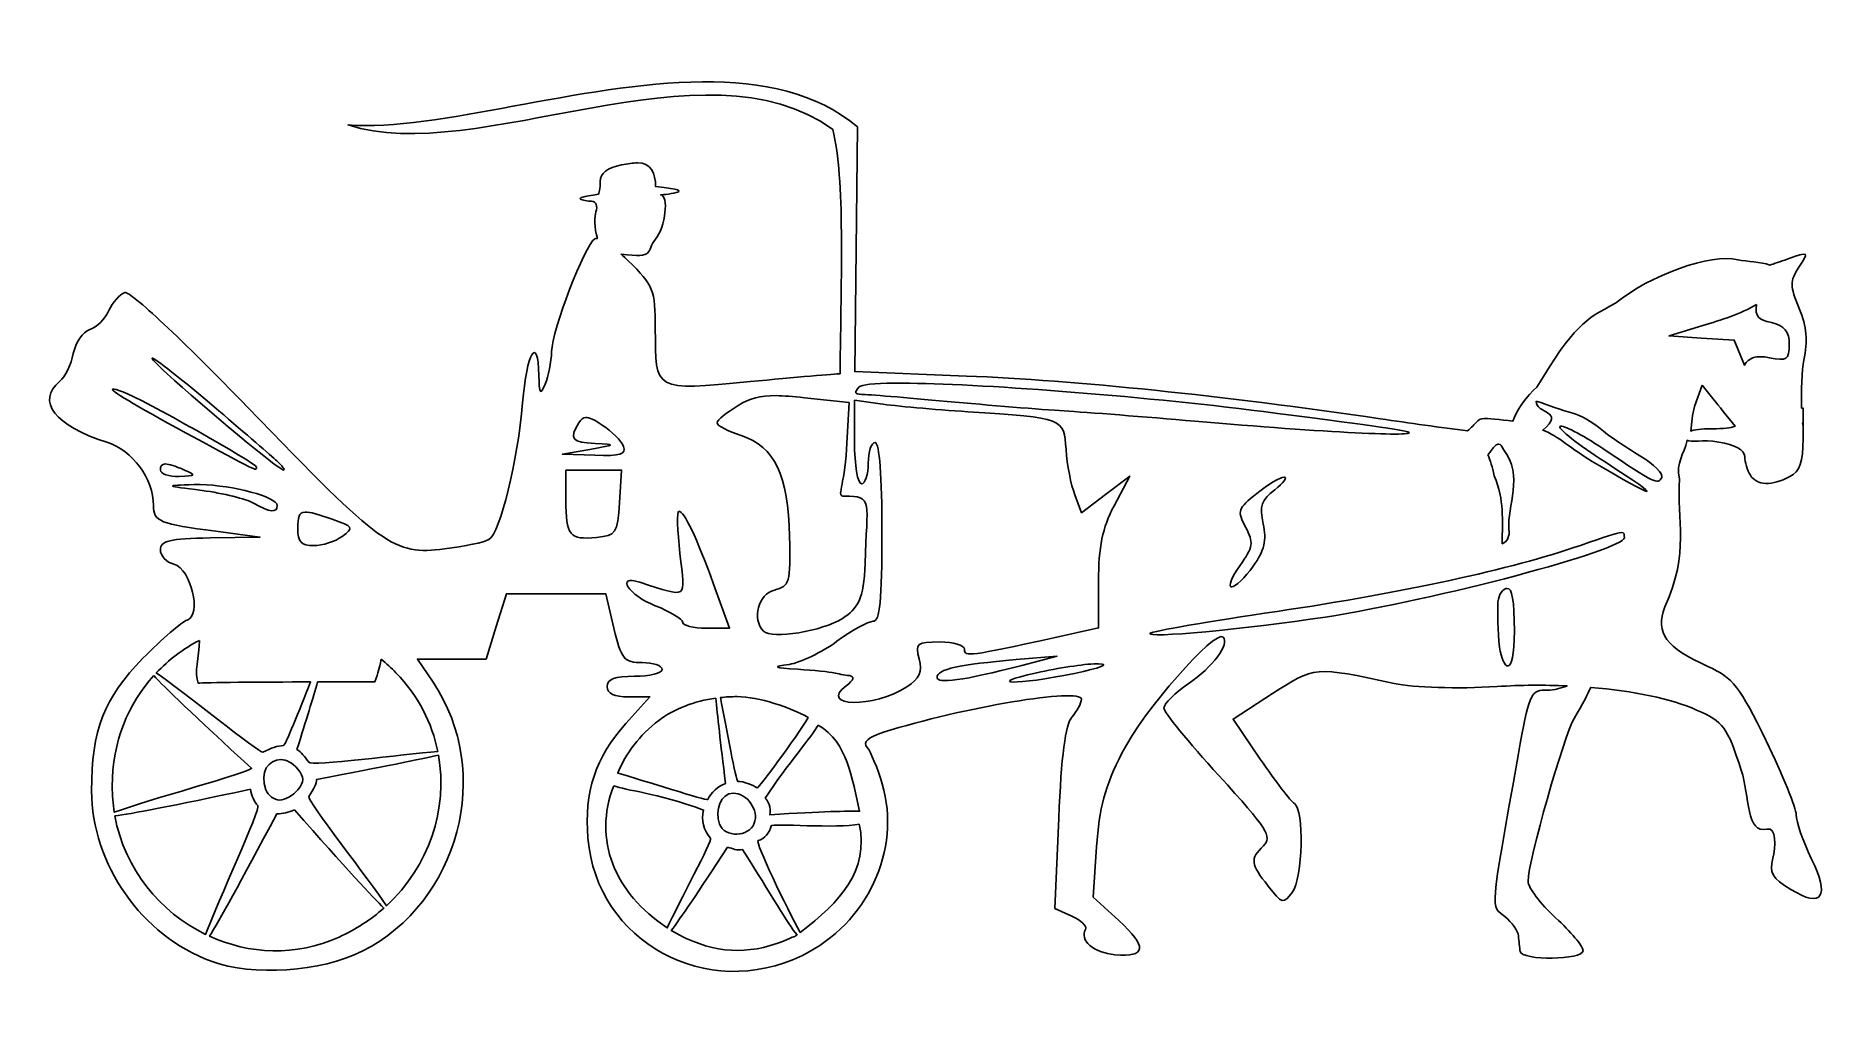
# Model space of a CAD drawing. Header units: centimetres. Extents: x -28.9 to 18.9, y -12.9 to 12.8.
import ezdxf

# ---------------------------------------------------------------- set-up
doc = ezdxf.new("R2010")
doc.units = ezdxf.units.CM
doc.header["$MEASUREMENT"] = 0
doc.layers.add('Layer 1', color=7, linetype='Continuous')

msp = doc.modelspace()

# ---------------------------------------------------------------- linework, layer by layer
at = {"layer": 'Layer 1'}
for points, knots in [([(-11.13256, 11.53353), (-14.38121, 11.5085), (-18.18414, 10.20847), (-20.55999, 10.38719), (-20.55999, 10.38719), (-17.15085, 9.26007), (-11.06567, 12.75612), (-7.66294, 10.27016), (-7.66294, 10.27016), (-7.32923, 8.91906), (-7.44902, 6.41624), (-7.46612, 3.76977), (-7.46612, 3.76977), (-7.57604, 3.76977), (-8.6556, 3.67569), (-9.86387, 3.56098), (-9.86387, 3.56098), (-12.42604, 3.31773), (-12.38105, 3.29377), (-12.3853, 4.96798), (-12.3853, 4.96798), (-12.38794, 6.01149), (-12.42874, 6.11244), (-13.10343, 6.77128), (-13.10343, 6.77128), (-13.16774, 6.83408), (-13.23152, 6.89263), (-13.29493, 6.94815), (-13.29493, 6.94815), (-12.35862, 6.8375), (-12.65631, 7.01391), (-12.37865, 7.34844), (-12.37865, 7.34844), (-12.11641, 7.66441), (-12.01789, 8.52537), (-12.24433, 8.52537), (-12.24433, 8.52537), (-12.3231, 8.52537), (-11.01814, 8.61476), (-12.37789, 8.74951), (-12.37789, 8.74951), (-12.37789, 9.10476), (-12.50847, 9.38433), (-12.85607, 9.37915), (-12.85607, 9.37915), (-12.97194, 9.37742), (-13.11418, 9.35862), (-13.28429, 9.32462), (-13.28429, 9.32462), (-13.66561, 9.24836), (-13.85081, 9.10329), (-13.85081, 8.88311), (-13.85081, 8.88311), (-13.85081, 8.70288), (-13.88727, 8.54484), (-13.89825, 8.54345), (-13.89825, 8.54345), (-14.75343, 8.43521), (-14.254, 8.36743), (-14.08487, 8.35648), (-14.08487, 8.35648), (-13.96228, 8.34854), (-13.90886, 8.22266), (-13.96518, 8.07588), (-13.96518, 8.07588), (-14.00359, 7.9758), (-14.01407, 7.63783), (-13.92528, 7.36307), (-13.92528, 7.36307), (-13.95624, 7.3696), (-13.98098, 7.36904), (-13.9971, 7.35908), (-13.9971, 7.35908), (-14.26582, 7.193), (-15.13003, 4.93748), (-15.14478, 4.36289), (-15.14478, 4.36289), (-15.15185, 4.08732), (-15.22722, 3.697), (-15.31367, 3.49582), (-15.31367, 3.49582), (-15.44539, 3.18928), (-15.47311, 3.22643), (-15.48389, 3.72455), (-15.48389, 3.72455), (-15.50788, 4.83393), (-15.809, 4.32587), (-15.91743, 2.99313), (-15.91743, 2.99313), (-16.04157, 1.46732), (-16.51669, -0.45774), (-16.81376, -0.6414), (-16.81376, -0.6414), (-16.92536, -0.71038), (-17.45824, -0.82273), (-17.99734, -0.89009), (-17.99734, -0.89009), (-19.34725, -1.05875), (-19.63811, -0.84859), (-23.23835, 2.88275), (-23.23835, 2.88275), (-24.9544, 4.66129), (-26.35902, 5.97298), (-26.49918, 5.92814), (-26.49918, 5.92814), (-26.6346, 5.88488), (-26.82637, 5.66881), (-26.92607, 5.44806), (-26.92607, 5.44806), (-27.02576, 5.22732), (-27.25567, 5.00018), (-27.43674, 4.94271), (-27.43674, 4.94271), (-27.6178, 4.88524), (-27.81332, 4.59978), (-27.8716, 4.30837), (-27.8716, 4.30837), (-27.92989, 4.01693), (-28.0919, 3.6841), (-28.23067, 3.56896), (-28.23067, 3.56896), (-28.86792, 3.04009), (-28.36543, 2.3877), (-26.98192, 1.94918), (-26.98192, 1.94918), (-26.29036, 1.73001), (-25.73983, 0.98255), (-25.73982, 0.26158), (-25.73982, 0.26158), (-25.73982, -0.15793), (-25.57008, -0.2276), (-24.07882, -0.42064), (-24.07882, -0.42064), (-24.07882, -0.42064), (-22.90455, -0.57358), (-22.90455, -0.57358), (-22.90455, -0.57358), (-22.90455, -0.57358), (-24.23043, -0.59618), (-24.23043, -0.59618), (-24.23043, -0.59618), (-25.31208, -0.6151), (-25.5563, -0.67361), (-25.5563, -0.91136), (-25.5563, -0.91136), (-25.5563, -1.07167), (-25.39329, -1.24506), (-25.19458, -1.29703), (-25.19458, -1.29703), (-24.73707, -1.41667), (-24.44333, -2.65995), (-24.8435, -2.78249), (-24.8435, -2.78249), (-24.98421, -2.82559), (-25.5127, -3.28342), (-26.01777, -3.7985), (-26.01777, -3.7985), (-27.06111, -4.86267), (-27.38487, -5.69968), (-27.38487, -7.32664), (-27.38487, -7.32664), (-27.38487, -9.2705), (-26.04378, -11.18098), (-24.20516, -11.85617), (-24.20516, -11.85617), (-23.09491, -12.26388), (-21.28505, -12.1435), (-20.18364, -11.58887), (-20.18364, -11.58887), (-17.60162, -10.28865), (-16.68557, -6.81179), (-18.29922, -4.43684), (-18.29922, -4.43684), (-18.29922, -4.43684), (-18.7168, -3.81978), (-18.7168, -3.81978), (-18.7168, -3.81978), (-18.7168, -3.81978), (-17.80318, -3.81978), (-17.80318, -3.81978), (-17.80318, -3.81978), (-17.80318, -3.81978), (-16.88956, -3.81978), (-16.88956, -3.81978), (-16.88956, -3.81978), (-16.88956, -3.81978), (-16.61827, -2.95138), (-16.61827, -2.95138), (-16.61827, -2.95138), (-16.61827, -2.95138), (-16.34698, -2.08298), (-16.34698, -2.08298), (-16.34698, -2.08298), (-16.34698, -2.08298), (-15.02641, -2.08298), (-15.02641, -2.08298), (-15.02641, -2.08298), (-15.02641, -2.08298), (-13.70453, -2.08298), (-13.70453, -2.08298), (-13.70453, -2.08298), (-13.70453, -2.08298), (-13.4851, -2.9966), (-13.4851, -2.9966), (-13.4851, -2.9966), (-13.28437, -3.83334), (-13.22041, -3.91154), (-12.73506, -3.91154), (-12.73506, -3.91154), (-12.44331, -3.91154), (-12.20444, -3.99447), (-12.20444, -4.09507), (-12.20444, -4.09507), (-12.20444, -4.19565), (-12.53483, -4.27732), (-12.9372, -4.27726), (-12.9372, -4.27726), (-13.46556, -4.27726), (-13.66862, -4.35301), (-13.66862, -4.55121), (-13.66862, -4.55121), (-13.66862, -4.73639), (-13.48282, -4.82649), (-13.09811, -4.82649), (-13.09811, -4.82649), (-13.09811, -4.82649), (-12.52892, -4.82649), (-12.52892, -4.82649), (-12.52892, -4.82649), (-12.52892, -4.82649), (-13.16726, -5.53398), (-13.16726, -5.53398), (-13.16726, -5.53398), (-13.9762, -6.42938), (-14.28059, -7.34714), (-14.17796, -8.5847), (-14.17796, -8.5847), (-13.94954, -11.33913), (-11.01037, -12.94271), (-8.46884, -11.69925), (-8.46884, -11.69925), (-6.74384, -10.85528), (-5.82879, -8.88896), (-6.3477, -7.14046), (-6.3477, -7.14046), (-6.4716, -6.72296), (-6.65054, -6.28609), (-6.74533, -6.16966), (-6.74533, -6.16966), (-6.86606, -6.02138), (-6.73669, -5.90042), (-6.31446, -5.76671), (-6.31446, -5.76671), (-4.20112, -5.09774), (-1.04818, -4.57229), (-1.04818, -4.88899), (-1.04818, -4.88899), (-1.04818, -4.98963), (-1.1617, -5.20229), (-1.29953, -5.3611), (-1.29953, -5.3611), (-1.47135, -5.55908), (-1.58145, -6.40414), (-1.65061, -8.05009), (-1.65061, -8.05009), (-1.65061, -8.05009), (-1.75168, -10.4505), (-1.75168, -10.4505), (-1.75168, -10.4505), (-1.75168, -10.4505), (-1.2982, -10.65663), (-1.2982, -10.65663), (-1.2982, -10.65663), (-1.04893, -10.77021), (-0.88581, -10.92921), (-0.93514, -11.00905), (-0.93514, -11.00905), (-1.11192, -11.29508), (-0.7167, -11.63533), (-0.15318, -11.68329), (-0.15318, -11.68329), (0.68579, -11.75468), (0.71641, -11.4776), (-0.05211, -10.77366), (-0.05211, -10.77366), (-0.05211, -10.77366), (-0.73168, -10.14995), (-0.73168, -10.14995), (-0.73168, -10.14995), (-0.73168, -10.14995), (-0.6439, -8.81476), (-0.6439, -8.81476), (-0.6439, -8.81476), (-0.57623, -7.78525), (-0.41975, -7.20875), (0.03832, -6.30531), (0.03832, -6.30531), (0.59429, -5.20877), (2.50948, -3.01953), (2.72465, -3.23464), (2.72465, -3.23464), (2.90706, -3.41705), (2.44687, -4.0333), (1.79773, -4.47541), (1.79773, -4.47541), (1.44097, -4.71839), (1.14812, -5.00674), (1.14743, -5.1164), (1.14743, -5.1164), (1.14674, -5.22607), (1.80417, -6.03619), (2.60763, -6.91571), (2.60763, -6.91571), (3.90055, -8.33115), (4.03727, -8.54609), (3.79653, -8.78684), (3.79653, -8.78684), (3.43826, -9.14511), (3.45112, -9.25663), (3.92153, -9.85472), (3.92153, -9.85472), (4.29652, -10.33144), (4.33178, -10.34002), (4.5612, -10.02627), (4.5612, -10.02627), (4.84461, -9.63868), (4.89059, -7.82704), (4.62104, -7.66044), (4.62104, -7.66044), (4.51996, -7.59797), (4.11176, -7.06773), (3.71407, -6.48218), (3.71407, -6.48218), (3.71407, -6.48218), (2.99063, -5.41695), (2.99063, -5.41695), (2.99063, -5.41695), (2.99063, -5.41695), (4.03457, -4.73872), (4.03457, -4.73872), (4.03457, -4.73872), (5.15213, -4.01229), (5.15974, -4.01159), (7.2728, -4.46477), (7.2728, -4.46477), (7.80936, -4.57984), (8.9432, -4.61469), (10.01631, -4.54855), (10.01631, -4.54855), (10.64428, -4.50989), (11.273, -4.50588), (11.8768, -4.53259), (11.8768, -4.53259), (11.71079, -4.59568), (11.53314, -4.64662), (11.3648, -4.64563), (11.3648, -4.64563), (11.33589, -4.64546), (11.30803, -4.64492), (11.28235, -4.64563), (11.28235, -4.64563), (10.89702, -4.65622), (10.85559, -4.80707), (10.58417, -6.33456), (10.58417, -6.33456), (9.81066, -10.68774), (9.84026, -10.34885), (10.21978, -10.66461), (10.21978, -10.66461), (10.41023, -10.82307), (10.57411, -11.05619), (10.58417, -11.18193), (10.58417, -11.18193), (10.59423, -11.30767), (10.61429, -11.49226), (10.62938, -11.59286), (10.62938, -11.59286), (10.66768, -11.84816), (12.30236, -11.82736), (12.30236, -11.57158), (12.30236, -11.57158), (12.30236, -11.45936), (11.9733, -11.06699), (11.57093, -10.69919), (11.57093, -10.69919), (11.16856, -10.33139), (10.8395, -9.89591), (10.8395, -9.73104), (10.8395, -9.73104), (10.8395, -9.17775), (11.79973, -5.84601), (12.06431, -5.39701), (12.06431, -5.39701), (12.2955, -5.00463), (12.43455, -4.74294), (12.50582, -4.57249), (12.50582, -4.57249), (13.64153, -4.66678), (14.64696, -4.87493), (15.32514, -5.17492), (15.32514, -5.17492), (16.04239, -5.49219), (16.1312, -5.61163), (16.51138, -6.77209), (16.51138, -6.77209), (16.7374, -7.46197), (16.64224, -8.49033), (17.19494, -8.34), (17.19494, -8.34), (17.44938, -8.2708), (17.42476, -8.82229), (17.35053, -9.11797), (17.35053, -9.11797), (17.25317, -9.50588), (17.33176, -9.64288), (17.82662, -9.94382), (17.82662, -9.94382), (18.6728, -10.45841), (18.87625, -10.15199), (18.37453, -9.1193), (18.37453, -9.1193), (18.15328, -8.6639), (17.97291, -8.14297), (17.97291, -7.96232), (17.97291, -7.96232), (17.97291, -7.78168), (17.61384, -6.89718), (17.17499, -5.99544), (17.17499, -5.99544), (16.46808, -4.54303), (16.29127, -4.3168), (15.62569, -4.0166), (15.62569, -4.0166), (14.4922, -3.50547), (14.22843, -3.1422), (14.47669, -2.43007), (14.47669, -2.43007), (15.1506, -0.97788), (14.79044, -0.1263), (14.86634, 0.9704), (14.86634, 0.9704), (14.76688, 1.43282), (14.98586, 1.60298), (15.07114, 2.00105), (15.07114, 2.00105), (15.1517, 1.93762), (15.48897, 2.02376), (15.91294, 1.9545), (15.91294, 1.9545), (16.34425, 1.88409), (16.60277, 1.74132), (16.60581, 1.5715), (16.60581, 1.5715), (16.60847, 1.42258), (16.6747, 1.19854), (16.75342, 1.0728), (16.75342, 1.0728), (16.92752, 0.7947), (17.32715, 0.77912), (17.80136, 1.0329), (17.80136, 1.0329), (18.07002, 1.17669), (18.1551, 1.41813), (18.1551, 2.03828), (18.1551, 2.03828), (18.1551, 2.03828), (18.1551, 2.39735), (18.1551, 2.39735), (18.1551, 2.39735), (18.14921, 2.40561), (18.14398, 2.42847), (18.13914, 2.46251), (18.13914, 2.46251), (18.14614, 2.44614), (18.15134, 2.43224), (18.1551, 2.42128), (18.1551, 2.42128), (18.1551, 2.42128), (18.1551, 2.85482), (18.1551, 2.85482), (18.1551, 2.85482), (18.1551, 2.85482), (18.1152, 2.85482), (18.1152, 2.85482), (18.1152, 2.85482), (18.10478, 3.28112), (18.11997, 3.8837), (18.17505, 4.12883), (18.17505, 4.12883), (18.29159, 4.64752), (18.25791, 5.01491), (18.05137, 5.50923), (18.05137, 5.50923), (17.80027, 6.11019), (17.79992, 6.22813), (18.04605, 6.60371), (18.04605, 6.60371), (18.32078, 7.023), (18.32008, 7.02297), (17.73619, 6.81782), (17.73619, 6.81782), (17.54891, 6.75203), (17.38383, 6.6956), (17.26941, 6.65691), (17.26941, 6.65691), (17.04138, 6.76063), (16.66384, 6.74221), (16.42095, 6.8032), (16.42095, 6.8032), (15.71587, 6.98016), (14.06232, 6.39248), (13.1681, 5.64621), (13.1681, 5.64621), (12.33777, 5.21194), (12.05557, 5.03534), (11.0709, 3.41203), (11.0709, 3.41203), (10.81502, 3.20805), (10.51378, 2.77227), (10.43389, 2.51304), (10.43389, 2.51304), (10.1233, 2.5452), (9.70731, 2.58246), (9.67188, 2.58087), (9.67188, 2.58087), (9.58095, 2.57677), (9.50025, 2.54131), (9.46309, 2.48113), (9.46309, 2.48113), (9.43237, 2.43143), (9.31025, 2.33342), (9.2277, 2.24973), (9.2277, 2.24973), (8.54141, 2.33979), (7.66209, 2.46175), (6.90708, 2.57289), (6.90708, 2.57289), (2.72546, 3.18846), (-1.23969, 3.59729), (-4.10821, 3.70992), (-4.10821, 3.70992), (-4.10821, 3.70992), (-7.07647, 3.82695), (-7.07647, 3.82695), (-7.07647, 3.82695), (-7.07647, 3.82695), (-7.00067, 10.33665), (-7.00067, 10.33665), (-7.00067, 10.33665), (-8.09207, 11.25365), (-9.54602, 11.54576), (-11.13256, 11.53353)], [0, 0, 0, 0, 0.00719424, 0.00719424, 0.00719424, 0.00719424, 0.01438849, 0.01438849, 0.01438849, 0.01438849, 0.02158273, 0.02158273, 0.02158273, 0.02158273, 0.02877698, 0.02877698, 0.02877698, 0.02877698, 0.03597122, 0.03597122, 0.03597122, 0.03597122, 0.04316547, 0.04316547, 0.04316547, 0.04316547, 0.05035971, 0.05035971, 0.05035971, 0.05035971, 0.05755396, 0.05755396, 0.05755396, 0.05755396, 0.0647482, 0.0647482, 0.0647482, 0.0647482, 0.07194245, 0.07194245, 0.07194245, 0.07194245, 0.07913669, 0.07913669, 0.07913669, 0.07913669, 0.08633094, 0.08633094, 0.08633094, 0.08633094, 0.09352518, 0.09352518, 0.09352518, 0.09352518, 0.10071942, 0.10071942, 0.10071942, 0.10071942, 0.10791367, 0.10791367, 0.10791367, 0.10791367, 0.11510791, 0.11510791, 0.11510791, 0.11510791, 0.12230216, 0.12230216, 0.12230216, 0.12230216, 0.1294964, 0.1294964, 0.1294964, 0.1294964, 0.13669065, 0.13669065, 0.13669065, 0.13669065, 0.14388489, 0.14388489, 0.14388489, 0.14388489, 0.15107914, 0.15107914, 0.15107914, 0.15107914, 0.15827338, 0.15827338, 0.15827338, 0.15827338, 0.16546763, 0.16546763, 0.16546763, 0.16546763, 0.17266187, 0.17266187, 0.17266187, 0.17266187, 0.17985612, 0.17985612, 0.17985612, 0.17985612, 0.18705036, 0.18705036, 0.18705036, 0.18705036, 0.1942446, 0.1942446, 0.1942446, 0.1942446, 0.20143885, 0.20143885, 0.20143885, 0.20143885, 0.20863309, 0.20863309, 0.20863309, 0.20863309, 0.21582734, 0.21582734, 0.21582734, 0.21582734, 0.22302158, 0.22302158, 0.22302158, 0.22302158, 0.23021583, 0.23021583, 0.23021583, 0.23021583, 0.23741007, 0.23741007, 0.23741007, 0.23741007, 0.24460432, 0.24460432, 0.24460432, 0.24460432, 0.25179856, 0.25179856, 0.25179856, 0.25179856, 0.25899281, 0.25899281, 0.25899281, 0.25899281, 0.26618705, 0.26618705, 0.26618705, 0.26618705, 0.27338129, 0.27338129, 0.27338129, 0.27338129, 0.28057554, 0.28057554, 0.28057554, 0.28057554, 0.28776978, 0.28776978, 0.28776978, 0.28776978, 0.29496403, 0.29496403, 0.29496403, 0.29496403, 0.30215827, 0.30215827, 0.30215827, 0.30215827, 0.30935252, 0.30935252, 0.30935252, 0.30935252, 0.31654676, 0.31654676, 0.31654676, 0.31654676, 0.32374101, 0.32374101, 0.32374101, 0.32374101, 0.33093525, 0.33093525, 0.33093525, 0.33093525, 0.3381295, 0.3381295, 0.3381295, 0.3381295, 0.34532374, 0.34532374, 0.34532374, 0.34532374, 0.35251799, 0.35251799, 0.35251799, 0.35251799, 0.35971223, 0.35971223, 0.35971223, 0.35971223, 0.36690647, 0.36690647, 0.36690647, 0.36690647, 0.37410072, 0.37410072, 0.37410072, 0.37410072, 0.38129496, 0.38129496, 0.38129496, 0.38129496, 0.38848921, 0.38848921, 0.38848921, 0.38848921, 0.39568345, 0.39568345, 0.39568345, 0.39568345, 0.4028777, 0.4028777, 0.4028777, 0.4028777, 0.41007194, 0.41007194, 0.41007194, 0.41007194, 0.41726619, 0.41726619, 0.41726619, 0.41726619, 0.42446043, 0.42446043, 0.42446043, 0.42446043, 0.43165468, 0.43165468, 0.43165468, 0.43165468, 0.43884892, 0.43884892, 0.43884892, 0.43884892, 0.44604317, 0.44604317, 0.44604317, 0.44604317, 0.45323741, 0.45323741, 0.45323741, 0.45323741, 0.46043165, 0.46043165, 0.46043165, 0.46043165, 0.4676259, 0.4676259, 0.4676259, 0.4676259, 0.47482014, 0.47482014, 0.47482014, 0.47482014, 0.48201439, 0.48201439, 0.48201439, 0.48201439, 0.48920863, 0.48920863, 0.48920863, 0.48920863, 0.49640288, 0.49640288, 0.49640288, 0.49640288, 0.50359712, 0.50359712, 0.50359712, 0.50359712, 0.51079137, 0.51079137, 0.51079137, 0.51079137, 0.51798561, 0.51798561, 0.51798561, 0.51798561, 0.52517986, 0.52517986, 0.52517986, 0.52517986, 0.5323741, 0.5323741, 0.5323741, 0.5323741, 0.53956835, 0.53956835, 0.53956835, 0.53956835, 0.54676259, 0.54676259, 0.54676259, 0.54676259, 0.55395683, 0.55395683, 0.55395683, 0.55395683, 0.56115108, 0.56115108, 0.56115108, 0.56115108, 0.56834532, 0.56834532, 0.56834532, 0.56834532, 0.57553957, 0.57553957, 0.57553957, 0.57553957, 0.58273381, 0.58273381, 0.58273381, 0.58273381, 0.58992806, 0.58992806, 0.58992806, 0.58992806, 0.5971223, 0.5971223, 0.5971223, 0.5971223, 0.60431655, 0.60431655, 0.60431655, 0.60431655, 0.61151079, 0.61151079, 0.61151079, 0.61151079, 0.61870504, 0.61870504, 0.61870504, 0.61870504, 0.62589928, 0.62589928, 0.62589928, 0.62589928, 0.63309353, 0.63309353, 0.63309353, 0.63309353, 0.64028777, 0.64028777, 0.64028777, 0.64028777, 0.64748201, 0.64748201, 0.64748201, 0.64748201, 0.65467626, 0.65467626, 0.65467626, 0.65467626, 0.6618705, 0.6618705, 0.6618705, 0.6618705, 0.66906475, 0.66906475, 0.66906475, 0.66906475, 0.67625899, 0.67625899, 0.67625899, 0.67625899, 0.68345324, 0.68345324, 0.68345324, 0.68345324, 0.69064748, 0.69064748, 0.69064748, 0.69064748, 0.69784173, 0.69784173, 0.69784173, 0.69784173, 0.70503597, 0.70503597, 0.70503597, 0.70503597, 0.71223022, 0.71223022, 0.71223022, 0.71223022, 0.71942446, 0.71942446, 0.71942446, 0.71942446, 0.72661871, 0.72661871, 0.72661871, 0.72661871, 0.73381295, 0.73381295, 0.73381295, 0.73381295, 0.74100719, 0.74100719, 0.74100719, 0.74100719, 0.74820144, 0.74820144, 0.74820144, 0.74820144, 0.75539568, 0.75539568, 0.75539568, 0.75539568, 0.76258993, 0.76258993, 0.76258993, 0.76258993, 0.76978417, 0.76978417, 0.76978417, 0.76978417, 0.77697842, 0.77697842, 0.77697842, 0.77697842, 0.78417266, 0.78417266, 0.78417266, 0.78417266, 0.79136691, 0.79136691, 0.79136691, 0.79136691, 0.79856115, 0.79856115, 0.79856115, 0.79856115, 0.8057554, 0.8057554, 0.8057554, 0.8057554, 0.81294964, 0.81294964, 0.81294964, 0.81294964, 0.82014388, 0.82014388, 0.82014388, 0.82014388, 0.82733813, 0.82733813, 0.82733813, 0.82733813, 0.83453237, 0.83453237, 0.83453237, 0.83453237, 0.84172662, 0.84172662, 0.84172662, 0.84172662, 0.84892086, 0.84892086, 0.84892086, 0.84892086, 0.85611511, 0.85611511, 0.85611511, 0.85611511, 0.86330935, 0.86330935, 0.86330935, 0.86330935, 0.8705036, 0.8705036, 0.8705036, 0.8705036, 0.87769784, 0.87769784, 0.87769784, 0.87769784, 0.88489209, 0.88489209, 0.88489209, 0.88489209, 0.89208633, 0.89208633, 0.89208633, 0.89208633, 0.89928058, 0.89928058, 0.89928058, 0.89928058, 0.90647482, 0.90647482, 0.90647482, 0.90647482, 0.91366906, 0.91366906, 0.91366906, 0.91366906, 0.92086331, 0.92086331, 0.92086331, 0.92086331, 0.92805755, 0.92805755, 0.92805755, 0.92805755, 0.9352518, 0.9352518, 0.9352518, 0.9352518, 0.94244604, 0.94244604, 0.94244604, 0.94244604, 0.94964029, 0.94964029, 0.94964029, 0.94964029, 0.95683453, 0.95683453, 0.95683453, 0.95683453, 0.96402878, 0.96402878, 0.96402878, 0.96402878, 0.97122302, 0.97122302, 0.97122302, 0.97122302, 0.97841727, 0.97841727, 0.97841727, 0.97841727, 0.98561151, 0.98561151, 0.98561151, 0.98561151, 1, 1, 1, 1]), ([(16.913, 5.61164), (16.87609, 5.27715), (16.9649, 5.21768), (17.3133, 5.13022), (17.3133, 5.13022), (17.66834, 5.04111), (17.78938, 4.89373), (17.78939, 4.5504), (17.78939, 4.5504), (17.78939, 4.13971), (17.73226, 4.10168), (17.25744, 4.19666), (17.25744, 4.19666), (16.91494, 4.26515), (16.70477, 4.20683), (16.59783, 3.99452), (16.59783, 3.99452), (16.59783, 3.99452), (16.32653, 4.66477), (16.32653, 4.66477), (16.32653, 4.66477), (16.32653, 4.66477), (15.45813, 4.72062), (15.45813, 4.72062), (15.45813, 4.72062), (15.45813, 4.72062), (14.58973, 4.77648), (14.58973, 4.77648), (14.58973, 4.77648), (14.58973, 4.77648), (15.48606, 5.05176), (15.48606, 5.05176), (15.48606, 5.05176), (15.96693, 5.19939), (16.51547, 5.36582), (16.913, 5.61164)], [0, 0, 0, 0, 0.1, 0.1, 0.1, 0.1, 0.2, 0.2, 0.2, 0.2, 0.3, 0.3, 0.3, 0.3, 0.4, 0.4, 0.4, 0.4, 0.5, 0.5, 0.5, 0.5, 0.6, 0.6, 0.6, 0.6, 0.7, 0.7, 0.7, 0.7, 0.8, 0.8, 0.8, 0.8, 1, 1, 1, 1]), ([(-25.77706, 4.18602), (-25.73165, 4.20378), (-24.99923, 3.63602), (-24.00169, 2.78567), (-24.00169, 2.78567), (-23.29754, 2.18542), (-22.60102, 1.58514), (-22.45373, 1.45181), (-22.45373, 1.45181), (-22.30643, 1.31843), (-22.22856, 1.20977), (-22.28084, 1.20977), (-22.28084, 1.20977), (-22.38829, 1.20977), (-24.40257, 2.87624), (-25.37412, 3.76977), (-25.37412, 3.76977), (-25.67651, 4.04788), (-25.79771, 4.17788), (-25.77706, 4.18602)], [0, 0, 0, 0, 0.16666667, 0.16666667, 0.16666667, 0.16666667, 0.33333333, 0.33333333, 0.33333333, 0.33333333, 0.5, 0.5, 0.5, 0.5, 0.66666667, 0.66666667, 0.66666667, 0.66666667, 1, 1, 1, 1]), ([(-26.82234, 3.36549), (-26.79392, 3.37082), (-26.7054, 3.34568), (-26.55636, 3.29102), (-26.55636, 3.29102), (-26.05595, 3.10748), (-22.99631, 1.38746), (-22.99631, 1.28956), (-22.99631, 1.28956), (-22.99631, 1.17358), (-22.93614, 1.1444), (-24.87143, 2.19387), (-24.87143, 2.19387), (-26.26201, 2.94798), (-26.92382, 3.34644), (-26.82234, 3.36549)], [0, 0, 0, 0, 0.2, 0.2, 0.2, 0.2, 0.4, 0.4, 0.4, 0.4, 0.6, 0.6, 0.6, 0.6, 1, 1, 1, 1]), ([(-6.04051, 3.51842), (-5.9654, 3.51912), (-5.88668, 3.51881), (-5.80379, 3.51842), (-5.80379, 3.51842), (-3.81444, 3.50943), (0.35567, 3.19907), (3.79785, 2.76439), (3.79785, 2.76439), (5.80971, 2.51033), (7.53792, 2.26814), (7.63851, 2.22712), (7.63851, 2.22712), (7.9959, 2.08139), (5.4422, 2.20833), (1.96929, 2.50905), (1.96929, 2.50905), (0.66158, 2.62229), (-0.9021, 2.74475), (-1.50566, 2.78168), (-1.50566, 2.78168), (-2.10921, 2.81858), (-3.50836, 2.93247), (-4.61489, 3.03435), (-4.61489, 3.03435), (-5.7214, 3.13625), (-6.74576, 3.22022), (-6.89162, 3.22053), (-6.89162, 3.22053), (-7.08252, 3.22098), (-7.10119, 3.27687), (-6.95811, 3.42002), (-6.95811, 3.42002), (-6.89634, 3.48179), (-6.56621, 3.5136), (-6.04051, 3.51842)], [0, 0, 0, 0, 0.1, 0.1, 0.1, 0.1, 0.2, 0.2, 0.2, 0.2, 0.3, 0.3, 0.3, 0.3, 0.4, 0.4, 0.4, 0.4, 0.5, 0.5, 0.5, 0.5, 0.6, 0.6, 0.6, 0.6, 0.7, 0.7, 0.7, 0.7, 0.8, 0.8, 0.8, 0.8, 1, 1, 1, 1]), ([(15.46877, 3.46523), (15.46877, 3.46523), (15.7906, 3.06893), (15.7906, 3.06893), (15.7906, 3.06893), (15.89118, 2.94471), (16.13932, 2.62632), (16.34648, 2.37341), (16.34648, 2.37341), (16.22599, 2.32729), (16.03342, 2.30691), (15.74804, 2.30691), (15.74804, 2.30691), (15.4387, 2.30691), (15.24655, 2.28353), (15.16689, 2.24707), (15.16689, 2.24707), (15.19561, 2.45774), (15.20026, 2.69174), (15.27195, 2.89738), (15.27195, 2.89738), (15.27195, 2.89738), (15.46877, 3.46523), (15.46877, 3.46523)], [0, 0, 0, 0, 0.14285714, 0.14285714, 0.14285714, 0.14285714, 0.28571429, 0.28571429, 0.28571429, 0.28571429, 0.42857143, 0.42857143, 0.42857143, 0.42857143, 0.57142857, 0.57142857, 0.57142857, 0.57142857, 0.71428571, 0.71428571, 0.71428571, 0.71428571, 1, 1, 1, 1]), ([(-9.16968, 3.18729), (-8.96878, 3.18499), (-8.72673, 3.16564), (-8.41963, 3.13276), (-8.41963, 3.13276), (-8.41963, 3.13276), (-7.22807, 3.0051), (-7.22807, 3.0051), (-7.22807, 3.0051), (-7.22807, 3.0051), (-7.29723, 1.76832), (-7.29723, 1.76832), (-7.29723, 1.76832), (-7.35424, 0.75922), (-7.57929, 0.50325), (-7.35707, 0.51027), (-7.35707, 0.51027), (-6.57031, 0.53505), (-6.75688, 0.36787), (-6.80385, -1.27309), (-6.80385, -1.27309), (-6.83201, -2.24507), (-7.00341, -2.47415), (-7.40495, -2.73727), (-7.40495, -2.73727), (-7.92705, -3.07937), (-9.28844, -3.2977), (-9.50747, -3.07506), (-9.50747, -3.07506), (-9.82119, -2.75619), (-9.64162, -2.08928), (-9.21357, -1.98191), (-9.21357, -1.98191), (-8.80776, -1.88005), (-8.78463, -1.79752), (-8.81195, -0.56028), (-8.81195, -0.56028), (-8.84809, 1.07687), (-9.20867, 1.82991), (-10.09793, 2.12339), (-10.09793, 2.12339), (-10.45175, 2.24016), (-10.74158, 2.39274), (-10.74158, 2.46384), (-10.74158, 2.46384), (-10.74158, 2.53494), (-10.48814, 2.74326), (-10.17772, 2.92663), (-10.17772, 2.92663), (-9.85804, 3.11547), (-9.61166, 3.19234), (-9.16968, 3.18729)], [0, 0, 0, 0, 0.07142857, 0.07142857, 0.07142857, 0.07142857, 0.14285714, 0.14285714, 0.14285714, 0.14285714, 0.21428571, 0.21428571, 0.21428571, 0.21428571, 0.28571429, 0.28571429, 0.28571429, 0.28571429, 0.35714286, 0.35714286, 0.35714286, 0.35714286, 0.42857143, 0.42857143, 0.42857143, 0.42857143, 0.5, 0.5, 0.5, 0.5, 0.57142857, 0.57142857, 0.57142857, 0.57142857, 0.64285714, 0.64285714, 0.64285714, 0.64285714, 0.71428571, 0.71428571, 0.71428571, 0.71428571, 0.78571429, 0.78571429, 0.78571429, 0.78571429, 0.85714286, 0.85714286, 0.85714286, 0.85714286, 1, 1, 1, 1]), ([(-7.08445, 3.07026), (-7.08445, 3.07026), (-6.39824, 2.96919), (-6.39824, 2.96919), (-6.39824, 2.96919), (-6.02101, 2.9134), (-4.97098, 2.81865), (-4.06565, 2.75907), (-4.06565, 2.75907), (-1.49847, 2.59015), (-1.51323, 2.59603), (-1.45512, 1.75369), (-1.45512, 1.75369), (-1.42756, 1.35412), (-1.32349, 0.81259), (-1.22373, 0.55016), (-1.22373, 0.55016), (-1.22373, 0.55016), (-1.04286, 0.07274), (-1.04286, 0.07274), (-1.04286, 0.07274), (-1.04286, 0.07274), (-0.40187, 0.56213), (-0.40187, 0.56213), (-0.40187, 0.56213), (-0.40187, 0.56213), (0.2378, 1.05019), (0.2378, 1.05019), (0.2378, 1.05019), (0.2378, 1.05019), (-0.17712, 0.26025), (-0.17712, 0.26025), (-0.17712, 0.26025), (-0.48881, -0.33281), (-0.59071, -0.83375), (-0.59071, -1.75849), (-0.59071, -1.75849), (-0.59071, -1.75849), (-0.59071, -2.98862), (-0.59071, -2.98862), (-0.59071, -2.98862), (-0.59071, -2.98862), (-1.77961, -3.2506), (-1.77961, -3.2506), (-1.77961, -3.2506), (-4.03658, -3.74838), (-4.15741, -3.7644), (-4.15741, -3.56046), (-4.15741, -3.56046), (-4.15741, -3.45187), (-4.45404, -3.36364), (-4.81703, -3.36364), (-4.81703, -3.36364), (-5.42748, -3.36364), (-5.46845, -3.39669), (-5.3636, -3.81446), (-5.3636, -3.81446), (-5.27616, -4.16285), (-5.35137, -4.33284), (-5.69075, -4.5552), (-5.69075, -4.5552), (-6.5623, -5.12627), (-8.06358, -5.10274), (-7.3092, -4.52993), (-7.3092, -4.52993), (-7.10213, -4.37269), (-7.0722, -4.27869), (-7.22143, -4.25997), (-7.22143, -4.25997), (-7.34717, -4.24419), (-7.53176, -4.21065), (-7.63235, -4.1855), (-7.63235, -4.1855), (-7.73294, -4.16035), (-8.165, -4.1174), (-8.59252, -4.08975), (-8.59252, -4.08975), (-9.24847, -4.04733), (-9.28529, -4.02728), (-8.82391, -3.95942), (-8.82391, -3.95942), (-8.52321, -3.91519), (-7.95067, -3.63918), (-7.55256, -3.34635), (-7.55256, -3.34635), (-7.15445, -3.05358), (-6.72214, -2.8144), (-6.59107, -2.8144), (-6.59107, -2.8144), (-6.40747, -2.8144), (-6.35302, -2.26839), (-6.35302, -0.4366), (-6.35302, -0.4366), (-6.35302, 1.02656), (-6.42267, 1.94114), (-6.53522, 1.9412), (-6.53522, 1.9412), (-6.63581, 1.9412), (-6.71874, 1.69374), (-6.71874, 1.39197), (-6.71874, 1.39197), (-6.71874, 1.09019), (-6.80033, 0.84407), (-6.90093, 0.84406), (-6.90093, 0.84406), (-7.00283, 0.84406), (-7.08445, 1.33679), (-7.08445, 1.95716), (-7.08445, 1.95716), (-7.08445, 1.95716), (-7.08445, 3.07026), (-7.08445, 3.07026)], [0, 0, 0, 0, 0.03448276, 0.03448276, 0.03448276, 0.03448276, 0.06896552, 0.06896552, 0.06896552, 0.06896552, 0.10344828, 0.10344828, 0.10344828, 0.10344828, 0.13793103, 0.13793103, 0.13793103, 0.13793103, 0.17241379, 0.17241379, 0.17241379, 0.17241379, 0.20689655, 0.20689655, 0.20689655, 0.20689655, 0.24137931, 0.24137931, 0.24137931, 0.24137931, 0.27586207, 0.27586207, 0.27586207, 0.27586207, 0.31034483, 0.31034483, 0.31034483, 0.31034483, 0.34482759, 0.34482759, 0.34482759, 0.34482759, 0.37931034, 0.37931034, 0.37931034, 0.37931034, 0.4137931, 0.4137931, 0.4137931, 0.4137931, 0.44827586, 0.44827586, 0.44827586, 0.44827586, 0.48275862, 0.48275862, 0.48275862, 0.48275862, 0.51724138, 0.51724138, 0.51724138, 0.51724138, 0.55172414, 0.55172414, 0.55172414, 0.55172414, 0.5862069, 0.5862069, 0.5862069, 0.5862069, 0.62068966, 0.62068966, 0.62068966, 0.62068966, 0.65517241, 0.65517241, 0.65517241, 0.65517241, 0.68965517, 0.68965517, 0.68965517, 0.68965517, 0.72413793, 0.72413793, 0.72413793, 0.72413793, 0.75862069, 0.75862069, 0.75862069, 0.75862069, 0.79310345, 0.79310345, 0.79310345, 0.79310345, 0.82758621, 0.82758621, 0.82758621, 0.82758621, 0.86206897, 0.86206897, 0.86206897, 0.86206897, 0.89655172, 0.89655172, 0.89655172, 0.89655172, 0.93103448, 0.93103448, 0.93103448, 0.93103448, 1, 1, 1, 1]), ([(11.05361, 3.041), (11.37914, 2.9377), (11.69814, 2.81073), (12.0284, 2.71785), (12.0284, 2.71785), (12.22959, 2.66507), (12.55865, 2.48199), (12.75983, 2.3109), (12.75983, 2.3109), (12.96102, 2.13987), (13.43523, 1.81483), (13.81309, 1.58879), (13.81309, 1.58879), (14.19093, 1.36273), (14.45211, 1.1013), (14.39424, 1.00763), (14.39424, 1.00763), (14.27522, 0.81507), (14.24146, 0.83192), (12.82765, 1.78162), (12.82765, 1.78162), (12.26146, 2.16192), (11.74985, 2.42466), (11.69062, 2.36543), (11.69062, 2.36543), (11.63138, 2.30619), (12.17027, 1.88276), (12.8875, 1.42388), (12.8875, 1.42388), (14.5575, 0.35543), (14.28685, 0.40125), (12.54306, 1.43718), (12.54306, 1.43718), (12.01071, 1.75344), (11.6315, 2.12655), (11.22782, 2.26968), (11.22782, 2.26968), (11.84541, 2.79731), (11.04522, 2.6952), (11.05361, 3.041)], [0, 0, 0, 0, 0.09090909, 0.09090909, 0.09090909, 0.09090909, 0.18181818, 0.18181818, 0.18181818, 0.18181818, 0.27272727, 0.27272727, 0.27272727, 0.27272727, 0.36363636, 0.36363636, 0.36363636, 0.36363636, 0.45454545, 0.45454545, 0.45454545, 0.45454545, 0.54545455, 0.54545455, 0.54545455, 0.54545455, 0.63636364, 0.63636364, 0.63636364, 0.63636364, 0.72727273, 0.72727273, 0.72727273, 0.72727273, 0.81818182, 0.81818182, 0.81818182, 0.81818182, 1, 1, 1, 1]), ([(-14.23781, 2.60614), (-14.1434, 2.61276), (-14.01361, 2.5482), (-13.79762, 2.40665), (-13.79762, 2.40665), (-13.54192, 2.23912), (-13.28801, 1.98366), (-13.23243, 1.8388), (-13.23243, 1.8388), (-13.15248, 1.63049), (-13.31182, 1.58021), (-13.99444, 1.60076), (-13.99444, 1.60076), (-13.99444, 1.60076), (-14.85752, 1.62735), (-14.85752, 1.62735), (-14.85752, 1.62735), (-14.85752, 1.62735), (-14.1261, 1.75768), (-14.1261, 1.75768), (-14.1261, 1.75768), (-13.42155, 1.88383), (-13.41534, 1.88959), (-13.98779, 1.91461), (-13.98779, 1.91461), (-14.60489, 1.94155), (-14.68568, 2.04455), (-14.41999, 2.46384), (-14.41999, 2.46384), (-14.36323, 2.55343), (-14.31123, 2.60097), (-14.23781, 2.60614)], [0, 0, 0, 0, 0.11111111, 0.11111111, 0.11111111, 0.11111111, 0.22222222, 0.22222222, 0.22222222, 0.22222222, 0.33333333, 0.33333333, 0.33333333, 0.33333333, 0.44444444, 0.44444444, 0.44444444, 0.44444444, 0.55555556, 0.55555556, 0.55555556, 0.55555556, 0.66666667, 0.66666667, 0.66666667, 0.66666667, 0.77777778, 0.77777778, 0.77777778, 0.77777778, 1, 1, 1, 1]), ([(10.06153, 1.89865), (10.10413, 1.89514), (10.14391, 1.85397), (10.18122, 1.75768), (10.18122, 1.75768), (10.73792, 1.05007), (10.27517, 0.25734), (10.32883, -0.37144), (10.32883, -0.37144), (10.35839, -0.53704), (10.27903, -0.70909), (10.15329, -0.75311), (10.15329, -0.75311), (10.14566, -0.09725), (10.21468, 0.38676), (9.94051, 1.05817), (9.94051, 1.05817), (9.894, 1.28796), (9.8325, 1.4717), (9.77029, 1.61405), (9.77029, 1.61405), (9.79202, 1.63967), (9.81423, 1.66892), (9.83944, 1.70315), (9.83944, 1.70315), (9.91025, 1.8033), (9.97922, 1.88747), (10.04291, 1.89732), (10.04291, 1.89732), (10.0491, 1.89827), (10.05544, 1.89912), (10.06153, 1.89865)], [0, 0, 0, 0, 0.11111111, 0.11111111, 0.11111111, 0.11111111, 0.22222222, 0.22222222, 0.22222222, 0.22222222, 0.33333333, 0.33333333, 0.33333333, 0.33333333, 0.44444444, 0.44444444, 0.44444444, 0.44444444, 0.55555556, 0.55555556, 0.55555556, 0.55555556, 0.66666667, 0.66666667, 0.66666667, 0.66666667, 0.77777778, 0.77777778, 0.77777778, 0.77777778, 1, 1, 1, 1]), ([(-25.42332, 1.37069), (-25.32573, 1.37069), (-25.16642, 1.31717), (-24.91664, 1.20977), (-24.91664, 1.20977), (-24.5925, 1.07049), (-24.60793, 1.051), (-25.05361, 1.03955), (-25.05361, 1.03955), (-25.33024, 1.03248), (-25.5563, 1.1092), (-25.5563, 1.20977), (-25.5563, 1.20977), (-25.5563, 1.31711), (-25.52091, 1.37069), (-25.42332, 1.37069)], [0, 0, 0, 0, 0.2, 0.2, 0.2, 0.2, 0.4, 0.4, 0.4, 0.4, 0.6, 0.6, 0.6, 0.6, 1, 1, 1, 1]), ([(-14.76576, 1.20977), (-14.76576, 1.20977), (-14.02369, 1.20977), (-14.02369, 1.20977), (-14.02369, 1.20977), (-14.02369, 1.20977), (-13.28296, 1.20977), (-13.28296, 1.20977), (-13.28296, 1.20977), (-13.28296, 1.20977), (-13.33748, 0.34004), (-13.33748, 0.34004), (-13.33748, 0.34004), (-13.39006, -0.47928), (-13.42556, -0.53153), (-13.94922, -0.58289), (-13.94922, -0.58289), (-14.6699, -0.65348), (-14.76576, -0.53548), (-14.76576, 0.41717), (-14.76576, 0.41717), (-14.76576, 0.41717), (-14.76576, 1.20977), (-14.76576, 1.20977)], [0, 0, 0, 0, 0.14285714, 0.14285714, 0.14285714, 0.14285714, 0.28571429, 0.28571429, 0.28571429, 0.28571429, 0.42857143, 0.42857143, 0.42857143, 0.42857143, 0.57142857, 0.57142857, 0.57142857, 0.57142857, 0.71428571, 0.71428571, 0.71428571, 0.71428571, 1, 1, 1, 1]), ([(4.34709, 1.02094), (4.44768, 1.0192), (4.33492, 0.86871), (4.09708, 0.68581), (4.09708, 0.68581), (3.74052, 0.41159), (3.68696, 0.2521), (3.79121, -0.22249), (3.79121, -0.22249), (3.88712, -0.6592), (3.82286, -0.93089), (3.52523, -1.34889), (3.52523, -1.34889), (3.30948, -1.65189), (3.05132, -1.89945), (2.95073, -1.89945), (2.95073, -1.89945), (2.85014, -1.89945), (2.94815, -1.64683), (3.16883, -1.33692), (3.16883, -1.33692), (3.52637, -0.8348), (3.54251, -0.72274), (3.32176, -0.31026), (3.32176, -0.31026), (3.09175, 0.11951), (3.11381, 0.184), (3.61965, 0.58873), (3.61965, 0.58873), (3.91929, 0.82847), (4.2465, 1.02261), (4.34709, 1.02094)], [0, 0, 0, 0, 0.11111111, 0.11111111, 0.11111111, 0.11111111, 0.22222222, 0.22222222, 0.22222222, 0.22222222, 0.33333333, 0.33333333, 0.33333333, 0.33333333, 0.44444444, 0.44444444, 0.44444444, 0.44444444, 0.55555556, 0.55555556, 0.55555556, 0.55555556, 0.66666667, 0.66666667, 0.66666667, 0.66666667, 0.77777778, 0.77777778, 0.77777778, 0.77777778, 1, 1, 1, 1]), ([(-24.57885, 0.82145), (-24.55072, 0.82171), (-24.52271, 0.82199), (-24.49374, 0.82145), (-24.49374, 0.82145), (-23.6246, 0.80528), (-22.44708, 0.49532), (-22.44707, 0.26557), (-22.44707, 0.26557), (-22.44707, 0.05983), (-22.64726, 0.07999), (-23.07477, 0.32807), (-23.07477, 0.32807), (-23.26904, 0.44081), (-23.88569, 0.59229), (-24.44587, 0.66453), (-24.44587, 0.66453), (-25.44768, 0.79365), (-25.45131, 0.79653), (-24.66263, 0.82012), (-24.66263, 0.82012), (-24.63525, 0.82094), (-24.60699, 0.82122), (-24.57885, 0.82145)], [0, 0, 0, 0, 0.14285714, 0.14285714, 0.14285714, 0.14285714, 0.28571429, 0.28571429, 0.28571429, 0.28571429, 0.42857143, 0.42857143, 0.42857143, 0.42857143, 0.57142857, 0.57142857, 0.57142857, 0.57142857, 0.71428571, 0.71428571, 0.71428571, 0.71428571, 1, 1, 1, 1]), ([(-21.70368, 0.09003), (-21.57117, 0.09736), (-21.3502, 0.02924), (-20.98289, -0.09882), (-20.98289, -0.09882), (-20.41983, -0.2951), (-20.40245, -0.32632), (-20.71692, -0.55629), (-20.71692, -0.55629), (-20.90246, -0.69196), (-21.24401, -0.80231), (-21.47627, -0.80231), (-21.47627, -0.80231), (-21.80477, -0.80231), (-21.89917, -0.70054), (-21.89917, -0.34484), (-21.89917, -0.34484), (-21.89917, -0.05293), (-21.87405, 0.08053), (-21.70368, 0.09003)], [0, 0, 0, 0, 0.16666667, 0.16666667, 0.16666667, 0.16666667, 0.33333333, 0.33333333, 0.33333333, 0.33333333, 0.5, 0.5, 0.5, 0.5, 0.66666667, 0.66666667, 0.66666667, 0.66666667, 1, 1, 1, 1]), ([(-11.76292, 0.11263), (-11.61462, 0.11263), (-11.2932, -0.5598), (-10.83335, -1.82764), (-10.83335, -1.82764), (-10.83335, -1.82764), (-10.40911, -2.9966), (-10.40911, -2.9966), (-10.40911, -2.9966), (-10.40911, -2.9966), (-11.03283, -2.9966), (-11.03283, -2.9966), (-11.03283, -2.9966), (-11.37594, -2.9966), (-11.65653, -2.92766), (-11.65653, -2.84233), (-11.65653, -2.84233), (-11.65653, -2.757), (-11.98558, -2.55757), (-12.38796, -2.39948), (-12.38796, -2.39948), (-13.09322, -2.12245), (-13.45851, -1.56799), (-12.79889, -1.77578), (-12.79889, -1.77578), (-11.4862, -2.18928), (-11.58852, -2.26137), (-11.72968, -1.01377), (-11.72968, -1.01377), (-11.79972, -0.39462), (-11.81467, 0.11263), (-11.76292, 0.11263)], [0, 0, 0, 0, 0.11111111, 0.11111111, 0.11111111, 0.11111111, 0.22222222, 0.22222222, 0.22222222, 0.22222222, 0.33333333, 0.33333333, 0.33333333, 0.33333333, 0.44444444, 0.44444444, 0.44444444, 0.44444444, 0.55555556, 0.55555556, 0.55555556, 0.55555556, 0.66666667, 0.66666667, 0.66666667, 0.66666667, 0.77777778, 0.77777778, 0.77777778, 0.77777778, 1, 1, 1, 1]), ([(13.31306, -0.45655), (13.40646, -0.45131), (13.40083, -0.50221), (13.40083, -0.59086), (13.40083, -0.59086), (13.40083, -0.91709), (8.36137, -2.25374), (5.44423, -2.70136), (5.44423, -2.70136), (3.32206, -3.027), (0.64746, -3.27431), (0.78039, -3.13224), (0.78039, -3.13224), (0.83068, -3.07849), (2.3529, -2.81641), (4.16357, -2.54976), (4.16357, -2.54976), (7.52204, -2.05516), (10.37437, -1.43433), (12.23453, -0.79434), (12.23453, -0.79434), (12.90795, -0.56265), (13.19296, -0.46329), (13.31306, -0.45655)], [0, 0, 0, 0, 0.14285714, 0.14285714, 0.14285714, 0.14285714, 0.28571429, 0.28571429, 0.28571429, 0.28571429, 0.42857143, 0.42857143, 0.42857143, 0.42857143, 0.57142857, 0.57142857, 0.57142857, 0.57142857, 0.71428571, 0.71428571, 0.71428571, 0.71428571, 1, 1, 1, 1]), ([(10.27697, -1.93935), (10.41994, -1.93082), (10.47379, -2.25141), (10.47379, -3.07373), (10.47379, -3.07373), (10.47379, -4.39291), (10.16592, -4.0856), (10.08015, -3.50061), (10.08015, -3.50061), (10.01809, -3.07735), (10.04516, -2.56467), (10.03626, -2.37156), (10.03626, -2.37156), (10.02737, -2.17844), (10.12291, -1.98622), (10.24771, -1.94467), (10.24771, -1.94467), (10.25804, -1.94123), (10.26743, -1.93986), (10.27697, -1.93935)], [0, 0, 0, 0, 0.16666667, 0.16666667, 0.16666667, 0.16666667, 0.33333333, 0.33333333, 0.33333333, 0.33333333, 0.5, 0.5, 0.5, 0.5, 0.66666667, 0.66666667, 0.66666667, 0.66666667, 1, 1, 1, 1]), ([(-24.51635, -3.32108), (-24.51174, -3.76767), (-24.67258, -4.19192), (-24.5456, -4.46344), (-24.5456, -4.46344), (-24.40583, -4.43927), (-22.85093, -4.4301), (-21.55606, -4.4262), (-21.55606, -4.4262), (-21.86101, -5.18092), (-22.22729, -6.11754), (-22.27951, -6.11912), (-22.27951, -6.11912), (-22.43746, -6.12391), (-22.61533, -6.1839), (-22.82476, -6.296), (-22.82476, -6.296), (-22.90717, -6.34011), (-25.01985, -4.6163), (-25.66402, -4.18682), (-25.66402, -4.18682), (-25.3305, -3.83493), (-24.94121, -3.54358), (-24.51635, -3.32108)], [0, 0, 0, 0, 0.14285714, 0.14285714, 0.14285714, 0.14285714, 0.28571429, 0.28571429, 0.28571429, 0.28571429, 0.42857143, 0.42857143, 0.42857143, 0.42857143, 0.57142857, 0.57142857, 0.57142857, 0.57142857, 0.71428571, 0.71428571, 0.71428571, 0.71428571, 1, 1, 1, 1]), ([(-1.68918, -3.74265), (-1.68918, -3.74265), (-2.62939, -3.98602), (-2.62939, -3.98602), (-2.62939, -3.98602), (-4.20276, -4.39342), (-4.88884, -4.48838), (-4.88884, -4.29987), (-4.88884, -4.29987), (-4.88884, -4.09202), (-4.29648, -3.96109), (-2.78632, -3.83441), (-2.78632, -3.83441), (-2.78632, -3.83441), (-1.68918, -3.74265), (-1.68918, -3.74265)], [0, 0, 0, 0, 0.2, 0.2, 0.2, 0.2, 0.4, 0.4, 0.4, 0.4, 0.6, 0.6, 0.6, 0.6, 1, 1, 1, 1]), ([(-25.73052, -4.25864), (-25.45709, -4.55934), (-24.6881, -5.29405), (-23.12797, -6.72421), (-23.12797, -6.72421), (-23.15783, -6.82511), (-26.01498, -7.60336), (-26.78244, -7.89317), (-26.78244, -7.89317), (-26.8181, -7.66949), (-26.83697, -7.43999), (-26.83697, -7.20429), (-26.83697, -7.20429), (-26.83697, -6.01227), (-26.40704, -5.00614), (-25.73052, -4.25864)], [0, 0, 0, 0, 0.2, 0.2, 0.2, 0.2, 0.4, 0.4, 0.4, 0.4, 0.6, 0.6, 0.6, 0.6, 1, 1, 1, 1]), ([(-19.67696, -3.82245), (-19.54311, -3.933), (-19.41226, -4.05282), (-19.28598, -4.18284), (-19.28598, -4.18284), (-18.69123, -4.79524), (-18.32586, -5.52013), (-18.17288, -6.27472), (-18.17288, -6.27472), (-19.09279, -6.3521), (-21.53257, -6.67832), (-21.60793, -6.5633), (-21.60793, -6.5633), (-21.70883, -6.4093), (-21.81069, -6.29639), (-21.92045, -6.22285), (-21.92045, -6.22285), (-21.67236, -5.43138), (-21.49435, -4.84879), (-21.36988, -4.4262), (-21.36988, -4.4262), (-20.56079, -4.42407), (-19.86057, -4.42343), (-19.84719, -4.42354), (-19.84719, -4.42354), (-19.74383, -4.1478), (-19.74423, -4.10149), (-19.67696, -3.82245)], [0, 0, 0, 0, 0.125, 0.125, 0.125, 0.125, 0.25, 0.25, 0.25, 0.25, 0.375, 0.375, 0.375, 0.375, 0.5, 0.5, 0.5, 0.5, 0.625, 0.625, 0.625, 0.625, 0.75, 0.75, 0.75, 0.75, 1, 1, 1, 1]), ([(-0.65188, -3.94479), (-0.62973, -3.94427), (-0.60957, -3.94445), (-0.59071, -3.94479), (-0.59071, -3.94479), (-0.26932, -3.95069), (-0.53537, -4.05588), (-1.2317, -4.19879), (-1.2317, -4.19879), (-2.78558, -4.51773), (-3.66205, -4.50393), (-2.23708, -4.18284), (-2.23708, -4.18284), (-1.67125, -4.05533), (-0.98417, -3.9525), (-0.65188, -3.94479)], [0, 0, 0, 0, 0.2, 0.2, 0.2, 0.2, 0.4, 0.4, 0.4, 0.4, 0.6, 0.6, 0.6, 0.6, 1, 1, 1, 1]), ([(-10.7735, -4.85708), (-10.73191, -5.30073), (-10.65186, -6.0205), (-10.51817, -7.12849), (-10.51817, -7.12849), (-10.72831, -7.20195), (-10.89013, -7.36219), (-10.99027, -7.55804), (-10.99027, -7.55804), (-11.00948, -7.59561), (-12.73826, -7.03485), (-13.38536, -6.85321), (-13.38536, -6.85321), (-13.16846, -6.32823), (-12.80687, -5.8434), (-12.29487, -5.45286), (-12.29487, -5.45286), (-11.88306, -5.13876), (-11.34252, -4.93764), (-10.7735, -4.85708)], [0, 0, 0, 0, 0.16666667, 0.16666667, 0.16666667, 0.16666667, 0.33333333, 0.33333333, 0.33333333, 0.33333333, 0.5, 0.5, 0.5, 0.5, 0.66666667, 0.66666667, 0.66666667, 0.66666667, 1, 1, 1, 1]), ([(-10.21097, -4.81719), (-9.62388, -4.8158), (-8.78589, -5.11399), (-8.3159, -5.37307), (-8.3159, -5.37307), (-8.63634, -5.91322), (-9.64245, -7.25986), (-9.67237, -7.24286), (-9.67237, -7.24286), (-9.79881, -7.17101), (-10.03099, -7.07198), (-10.18969, -7.07131), (-10.18969, -7.07131), (-10.23939, -7.07109), (-10.48689, -5.66198), (-10.65381, -4.84245), (-10.65381, -4.84245), (-10.50706, -4.82611), (-10.35877, -4.81751), (-10.21097, -4.81719)], [0, 0, 0, 0, 0.16666667, 0.16666667, 0.16666667, 0.16666667, 0.33333333, 0.33333333, 0.33333333, 0.33333333, 0.5, 0.5, 0.5, 0.5, 0.66666667, 0.66666667, 0.66666667, 0.66666667, 1, 1, 1, 1]), ([(-8.04993, -5.57521), (-7.26424, -6.03671), (-7.15005, -7.00534), (-6.94747, -7.86524), (-6.94747, -7.86524), (-7.27173, -7.86154), (-7.90831, -7.86708), (-9.33326, -7.96232), (-9.33326, -7.96232), (-9.29673, -7.77441), (-9.39771, -7.57191), (-9.45826, -7.51814), (-9.45826, -7.51814), (-8.86433, -6.60788), (-8.19992, -5.86033), (-8.04993, -5.57521)], [0, 0, 0, 0, 0.2, 0.2, 0.2, 0.2, 0.4, 0.4, 0.4, 0.4, 0.6, 0.6, 0.6, 0.6, 1, 1, 1, 1]), ([(-22.35, -6.49282), (-22.20295, -6.49689), (-22.042, -6.57473), (-21.89917, -6.74682), (-21.89917, -6.74682), (-21.71752, -6.96569), (-21.71752, -7.07585), (-21.89917, -7.29473), (-21.89917, -7.29473), (-22.0244, -7.44561), (-22.24152, -7.57007), (-22.38324, -7.57001), (-22.38324, -7.57001), (-22.52497, -7.57001), (-22.6884, -7.44561), (-22.7463, -7.29473), (-22.7463, -7.29473), (-22.92517, -6.82858), (-22.6735, -6.48383), (-22.35, -6.49282)], [0, 0, 0, 0, 0.16666667, 0.16666667, 0.16666667, 0.16666667, 0.33333333, 0.33333333, 0.33333333, 0.33333333, 0.5, 0.5, 0.5, 0.5, 0.66666667, 0.66666667, 0.66666667, 0.66666667, 1, 1, 1, 1]), ([(-18.15559, -6.3718), (-17.89969, -7.80635), (-18.40196, -9.3326), (-19.53998, -10.38135), (-19.53998, -10.38135), (-19.95963, -9.73383), (-21.66554, -7.56617), (-21.60793, -7.47825), (-21.60793, -7.47825), (-21.46917, -7.26647), (-21.39914, -7.14362), (-21.39914, -7.02077), (-21.39914, -7.02077), (-19.61187, -6.68244), (-18.61946, -6.48182), (-18.15559, -6.3718)], [0, 0, 0, 0, 0.2, 0.2, 0.2, 0.2, 0.4, 0.4, 0.4, 0.4, 0.6, 0.6, 0.6, 0.6, 1, 1, 1, 1]), ([(-23.16121, -7.28143), (-23.13242, -7.4522), (-23.06649, -7.60886), (-22.95908, -7.7163), (-22.95908, -7.7163), (-22.88256, -7.79281), (-24.03039, -10.28456), (-24.35144, -11.14203), (-24.35144, -11.14203), (-25.56148, -10.55162), (-26.50732, -9.40765), (-26.76648, -7.99024), (-26.76648, -7.99024), (-26.35532, -7.94059), (-25.28479, -7.73515), (-23.16121, -7.28143)], [0, 0, 0, 0, 0.2, 0.2, 0.2, 0.2, 0.4, 0.4, 0.4, 0.4, 0.6, 0.6, 0.6, 0.6, 1, 1, 1, 1]), ([(-13.49042, -7.18834), (-13.16328, -7.32131), (-12.39544, -7.36162), (-11.10065, -7.83332), (-11.10065, -7.83332), (-11.17155, -8.11166), (-11.10167, -8.3621), (-10.9158, -8.58602), (-10.9158, -8.58602), (-10.85873, -8.65478), (-11.76332, -10.29772), (-12.06746, -10.96782), (-12.06746, -10.96782), (-13.47609, -10.03836), (-14.05191, -8.61452), (-13.49042, -7.18834)], [0, 0, 0, 0, 0.2, 0.2, 0.2, 0.2, 0.4, 0.4, 0.4, 0.4, 0.6, 0.6, 0.6, 0.6, 1, 1, 1, 1]), ([(-10.31336, -7.38649), (-9.93899, -7.38649), (-9.61968, -7.84184), (-9.75216, -8.18706), (-9.75216, -8.18706), (-9.89555, -8.56071), (-10.53577, -8.57619), (-10.67642, -8.20967), (-10.67642, -8.20967), (-10.82131, -7.8321), (-10.62477, -7.38643), (-10.31336, -7.38649)], [0, 0, 0, 0, 0.25, 0.25, 0.25, 0.25, 0.5, 0.5, 0.5, 0.5, 1, 1, 1, 1]), ([(-21.9896, -7.82534), (-20.60753, -9.39243), (-19.89756, -10.16593), (-19.60781, -10.44252), (-19.60781, -10.44252), (-19.95127, -10.74656), (-20.34998, -11.00849), (-20.8007, -11.21251), (-20.8007, -11.21251), (-21.95877, -11.73673), (-23.19622, -11.66966), (-24.24772, -11.18991), (-24.24772, -11.18991), (-23.99313, -10.78163), (-23.45098, -9.80489), (-22.45505, -7.93173), (-22.45505, -7.93173), (-22.29892, -7.93827), (-22.13726, -7.90215), (-21.9896, -7.82534)], [0, 0, 0, 0, 0.16666667, 0.16666667, 0.16666667, 0.16666667, 0.33333333, 0.33333333, 0.33333333, 0.33333333, 0.5, 0.5, 0.5, 0.5, 0.66666667, 0.66666667, 0.66666667, 0.66666667, 1, 1, 1, 1]), ([(-6.95678, -8.20569), (-6.69698, -9.44662), (-7.45695, -10.2731), (-8.52736, -11.08751), (-8.52736, -11.08751), (-8.87745, -10.47922), (-9.7364, -8.66708), (-9.65109, -8.6472), (-9.65109, -8.6472), (-9.46723, -8.60435), (-9.34604, -8.42559), (-9.304, -8.25755), (-9.304, -8.25755), (-9.28426, -8.17865), (-7.5429, -8.33563), (-6.95678, -8.20569)], [0, 0, 0, 0, 0.2, 0.2, 0.2, 0.2, 0.4, 0.4, 0.4, 0.4, 0.6, 0.6, 0.6, 0.6, 1, 1, 1, 1]), ([(-10.46497, -8.8254), (-10.31029, -8.85164), (-10.22628, -8.9265), (-10.06867, -8.88259), (-10.06867, -8.88259), (-9.27745, -10.09715), (-8.86359, -10.87951), (-8.61247, -11.15134), (-8.61247, -11.15134), (-8.78261, -11.27225), (-8.59906, -11.15185), (-8.79998, -11.2431), (-8.79998, -11.2431), (-9.75275, -11.67577), (-10.63353, -11.67689), (-11.56477, -11.24709), (-11.56477, -11.24709), (-11.70341, -11.1831), (-11.83457, -11.11223), (-11.95974, -11.03565), (-11.95974, -11.03565), (-11.72376, -10.72584), (-11.26421, -10.05087), (-10.46497, -8.8254)], [0, 0, 0, 0, 0.14285714, 0.14285714, 0.14285714, 0.14285714, 0.28571429, 0.28571429, 0.28571429, 0.28571429, 0.42857143, 0.42857143, 0.42857143, 0.42857143, 0.57142857, 0.57142857, 0.57142857, 0.57142857, 0.71428571, 0.71428571, 0.71428571, 0.71428571, 1, 1, 1, 1])]:
    msp.add_open_spline(points, degree=3, knots=knots, dxfattribs=at)

doc.saveas('drawing.dxf')
